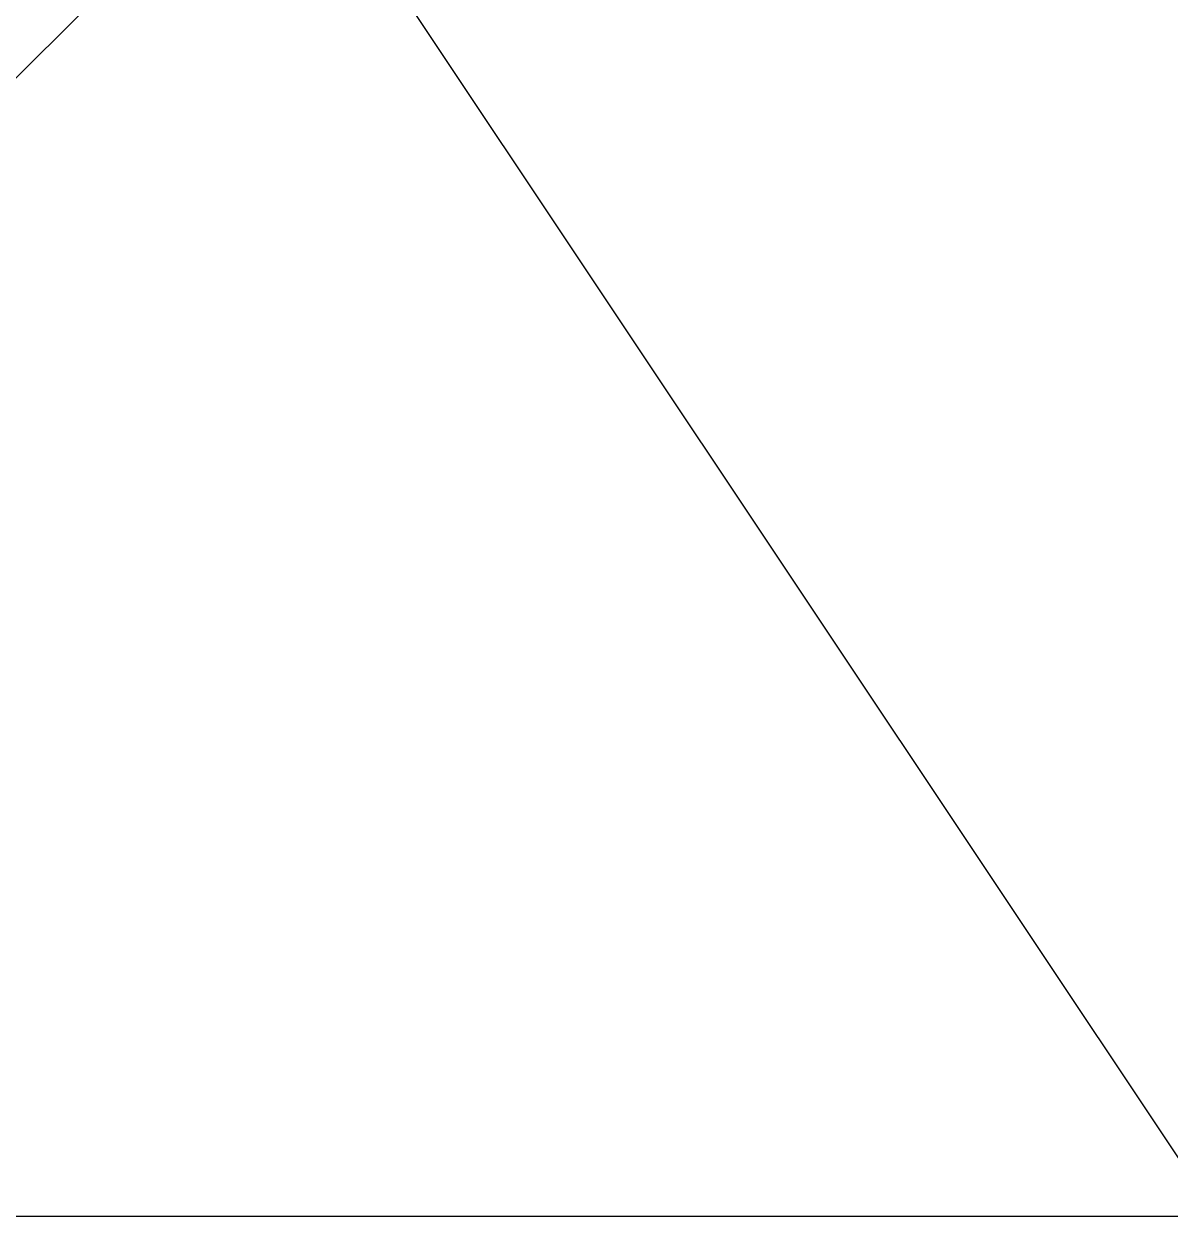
# Model space of a CAD drawing. Extents: x 0 to 20, y 0 to 20.
# Drawn here: x 2.45 to 4.9, y 0 to 2.549 of the extents above; entities that cross this region are included whole.
import ezdxf

# ---------------------------------------------------------------- set-up
doc = ezdxf.new("R2010")
doc.units = 0

msp = doc.modelspace()

# ---------------------------------------------------------------- linework, layer by layer
for p, q in [((3, 3), (0, 0)), ((0, 0), (3, 3)), ((3, 3), (5, 0)), ((3, 3), (5, 0)), ((0, 0), (5, 0))]:
    msp.add_line(p, q)

doc.saveas('drawing.dxf')
